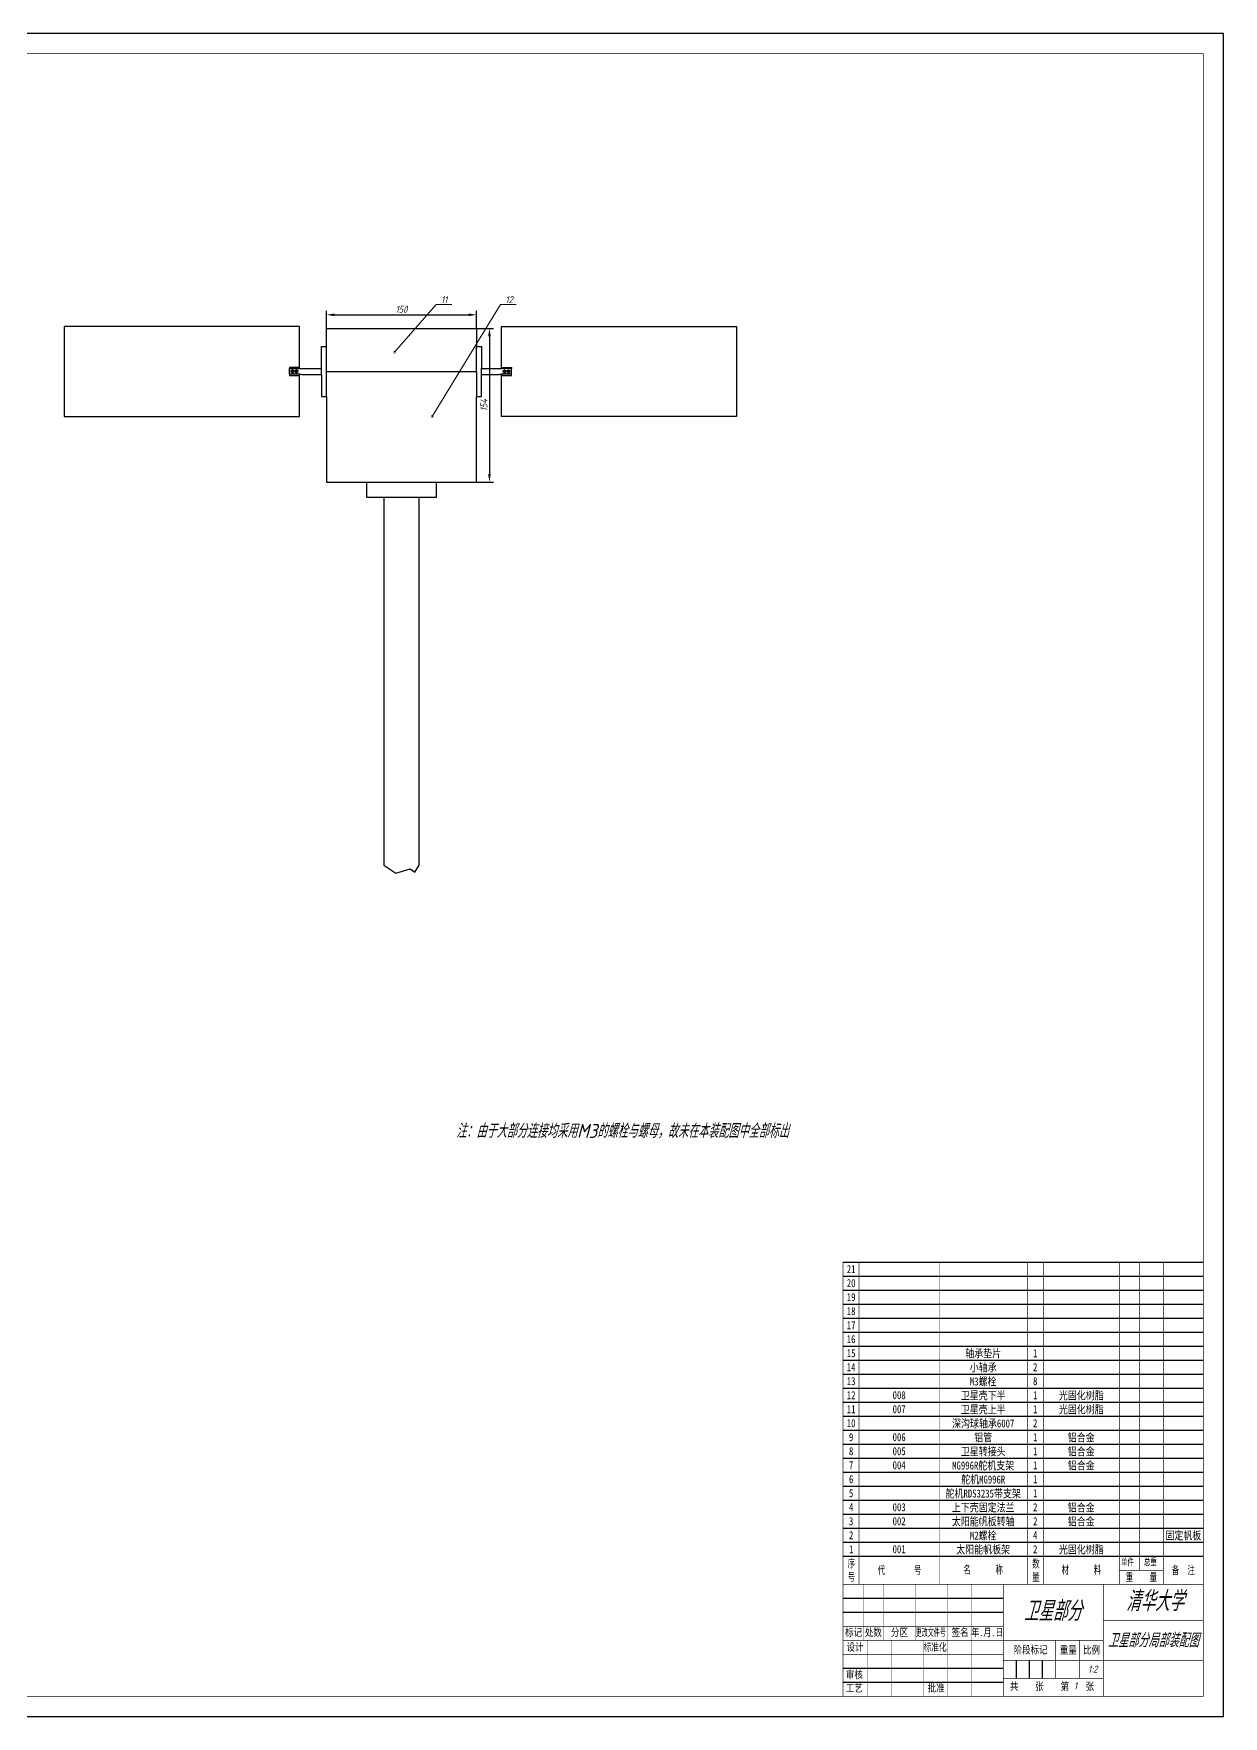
# Model space of a CAD drawing. Header units: millimetres. Extents: x -1060 to 1239, y -708 to 891.
# Drawn here: x 644 to 1239, y 50 to 891 of the extents above; entities that cross this region are included whole.
import ezdxf
from ezdxf import colors
from ezdxf.entities.mleader import LeaderData, LeaderLine
from ezdxf.enums import TextEntityAlignment as Align
from ezdxf.math import Vec2, Vec3

# ---------------------------------------------------------------- set-up
doc = ezdxf.new("R2010")
doc.units = ezdxf.units.MM
doc.header["$LTSCALE"] = 0.5
doc.linetypes.add('CENTER', pattern=[50.8, 31.75, -6.35, 6.35, -6.35])
doc.layers.add('draw', color=7, linetype='Continuous')
doc.layers.add('tf', color=7, linetype='Continuous')
for name, color, linetype, lineweight in [('尺寸标注', 7, 'Continuous', 25), ('文字标注', 7, 'Continuous', 25), ('点画线', 1, 'CENTER', 25), ('粗实线', 7, 'Continuous', 50)]:
    doc.layers.add(name, color=color, linetype=linetype, lineweight=lineweight)
doc.styles.add('BIAOTILAN', font='SimSun.ttf', dxfattribs={"width": 0.66, "height": 7})
doc.styles.add('LABLE_FS', font='SimSun.ttf', dxfattribs={"width": 0.66, "height": 4})
doc.styles.add('国标汉字3.5', font='gbeitc.shx', dxfattribs={"height": 3.5, "bigfont": 'gbcbig.shx'})
doc.dimstyles.new('国标尺寸', dxfattribs={"dimtxt": 3.5, "dimasz": 4, "dimexe": 2, "dimexo": 0, "dimgap": 1, "dimtad": 1, "dimtoh": 1, "dimdec": 0, "dimdsep": 46, "dimtxsty": '国标汉字3.5', "dimcen": 3.5, "dimaunit": 1, "dimadec": 0, "dimazin": 1, "dimtfac": 1, "dimtdec": 0, "dimtmove": 0, "dimatfit": 3, "dimfxl": 1, "dimarcsym": 2})

# ---------------------------------------------------------------- blocks, each defined once
blk = doc.blocks.new('BTLABLE')
for points in [[(0, 0, 0.3, 0.3, 0), (0, 7, 0.3, 0.3, 0), (0, 14, 0, 0, 0)], [(8, 0, 0.3, 0.3, 0), (8, 7, 0.3, 0.3, 0), (8, 14, 0, 0, 0)], [(48, 0, 0.3, 0.3, 0), (48, 7, 0.3, 0.3, 0), (48, 14, 0, 0, 0)], [(92, 0, 0.3, 0.3, 0), (92, 7, 0.3, 0.3, 0), (92, 14, 0, 0, 0)], [(100, 0, 0.3, 0.3, 0), (100, 7, 0.3, 0.3, 0), (100, 14, 0, 0, 0)], [(138, 0, 0.3, 0.3, 0), (138, 7, 0.3, 0.3, 0), (138, 14, 0, 0, 0)], [(148, 7, 0.3, 0.3, 0), (148, 14, 0, 0, 0)], [(160, 0, 0.3, 0.3, 0), (160, 7, 0.3, 0.3, 0), (160, 14, 0, 0, 0)], [(180, 0, 0.3, 0.3, 0), (180, 7, 0.3, 0.3, 0), (180, 14, 0, 0, 0)]]:
    blk.add_lwpolyline(points, format="xyseb")
at = {"const_width": 0.3}
for points in [[(0, 14), (180, 14)], [(0, 0), (180, 0)]]:
    blk.add_lwpolyline(points, dxfattribs=at)
at = {"layer": 'draw', "const_width": 0.3}
blk.add_lwpolyline([(138, 7), (160, 7)], dxfattribs=at)
at = {"layer": 'draw', "style": 'LABLE_FS'}
for s, insert, char_height, width, attachment_point in [('序号', (4.15, 6.85), 4, 6.097, 5), ('代       号', (28.18, 6.85), 4, 29.7678, 5), ('名      称', (69.96, 7.03), 4, 34.4302, 5), ('数量', (96.32, 6.85), 4, 6.097, 5), ('材      料', (119.09, 7.03), 4, 34.4302, 5), ('单件', (138.82, 12.94), 3.5, 8, 1), ('总重', (150.29, 12.94), 3.5, 8, 1), ('备  注', (170.02, 6.85), 4, 17.2151, 5), ('重    量', (149.04, 3.45), 4, 19.7256, 5)]:
    blk.add_mtext(s, dxfattribs=dict(at, insert=insert, char_height=char_height, width=width, attachment_point=attachment_point))
blk = doc.blocks.new('Btl')
at = {"const_width": 0.3}
for points in [[(-180, 56), (-180, 0)], [(0, 56), (-180, 56)], [(0, 0), (0, 56)], [(-180, 0), (0, 0)]]:
    blk.add_lwpolyline(points, dxfattribs=at)
at = {"layer": 'tf'}
for p, q in [((-180, 49), (-100, 49)), ((-180, 42), (-100, 42)), ((-93.5, 18), (-93.5, 9)), ((-87, 18), (-87, 9)), ((-80.5, 18), (-80.5, 9)), ((-180, 14), (-100, 14)), ((-180, 7), (-100, 7))]:
    blk.add_line(p, q, dxfattribs=at)
at = {"layer": 'tf', "const_width": 0.3}
for points in [[(-170, 56), (-170, 28)], [(-160, 56), (-160, 28)], [(-144, 56), (-144, 28)], [(-128, 56), (-128, 28)], [(-116, 56), (-116, 28)], [(-100, 56), (-100, 0)], [(-50, 56), (-50, 0)], [(-180, 35), (-100, 35)], [(-50, 38), (0, 38)], [(-100, 28), (-180, 28)], [(-168, 28), (-168, 0)], [(-156, 28), (-156, 0)], [(-140, 28), (-140, 0)], [(-128, 28), (-128, 0)], [(-116, 28), (-116, 0)], [(-100, 28), (-50, 28)], [(-74, 28), (-74, 9)], [(-62, 28), (-62, 18), (-62, 9)], [(-180, 21), (-100, 21)], [(-100, 18), (-50, 18)], [(-50, 18), (0, 18)], [(-100, 9), (-50, 9)]]:
    blk.add_lwpolyline(points, dxfattribs=at)
at = {"layer": 'tf'}
blk.add_blockref('BTLABLE', (-180, 56), dxfattribs=at)
at = {"style": 'BIAOTILAN'}
for s, width, p in [('标记', 0.8, (-179.01, 30.1)), ('处数', 0.8, (-169.14, 30.1)), ('分区', 0.8, (-156.11, 30.1)), ('更改文件号', 0.57, (-143.78, 30.1)), ('签名', 0.8, (-125.81, 30.1)), ('年.月.日', 0.75, (-115.94, 30.1)), ('设计', 0.8, (-178.3, 22.71)), ('标准化', 0.72, (-139.77, 22.71)), ('阶段标记', 0.8, (-94.86, 21.39)), ('重量', 0.8, (-71.74, 21.29)), ('比例', 0.8, (-60.12, 21.29)), ('审核', 0.8, (-178.65, 8.95)), ('工艺', 0.8, (-178.65, 2.3)), ('批准', 0.8, (-137.79, 2.3)), ('共    张', 0.8, (-96.62, 3.1))]:
    blk.add_text(s, height=3.8, dxfattribs=dict(at, width=width)).set_placement(p)
at = {"style": 'BIAOTILAN', "width": 0.8}
blk.add_text('第    张', height=3.8, dxfattribs=at).set_placement((-62.93, 5.1), align=Align.MIDDLE)
blk = doc.blocks.new('tf')
at = {"layer": 'tf', "color": 0, "lineweight": 25}
blk.add_lwpolyline([(-594.5, -420.5), (594.5, -420.5), (594.5, 420.5), (-594.5, 420.5)], close=True, dxfattribs=at)
at = {"layer": 'tf', "color": 0, "lineweight": 25, "const_width": 0.3}
blk.add_lwpolyline([(-569.5, -410.5), (584.5, -410.5), (584.5, 410.5), (-569.5, 410.5)], close=True, dxfattribs=at)
at = {"layer": 'tf', "color": 0, "lineweight": 25}
blk.add_blockref('Btl', (584.5, -410.5), dxfattribs=at)
blk = doc.blocks.new('lable')
at = {"lineweight": 25}
for p, q in [((0, 7), (180, 7)), ((0, 0), (180, 0))]:
    blk.add_line(p, q, dxfattribs=at)
at = {"lineweight": 25, "const_width": 0.3}
for points in [[(0, 0), (0, 7)], [(8, 0), (8, 7)], [(48, 0), (48, 7)], [(92, 0), (92, 7)], [(100, 0), (100, 7)], [(138, 0), (138, 7)], [(148, 0), (148, 7)], [(160, 0), (160, 7)], [(180, 0), (180, 7)]]:
    blk.add_lwpolyline(points, dxfattribs=at)
at = {"layer": 'draw', "lineweight": 25, "style": 'LABLE_FS', "width": 0.8}
for tag, p in [('NO', (4, 3.5)), ('DIA_NO', (28, 3.5)), ('NAME', (70, 3.5)), ('NUM', (96, 3.5)), ('MATERIAL', (119, 3.5)), ('ONE', (143, 3.5)), ('ALL', (154, 3.5)), ('NOTICE', (170, 3.5))]:
    blk.add_attdef(tag, text='', height=4, dxfattribs=at).set_placement(p, align=Align.MIDDLE)
blk = doc.blocks.new('*D21')
at = {"layer": 'Defpoints', "color": 0, "lineweight": 15, "transparency": 16777216}
for p in [(865.82, 750.48), (790.82, 743.71), (865.82, 743.71)]:
    blk.add_point(p, dxfattribs=at)
at = {"layer": '尺寸标注', "color": 0, "lineweight": -2, "transparency": 16777216}
for p, q in [((790.82, 743.71), (790.82, 752.48)), ((794.82, 750.48), (861.82, 750.48)), ((865.82, 743.71), (865.82, 752.48))]:
    blk.add_line(p, q, dxfattribs=at)
at = {"layer": '尺寸标注', "color": 0, "lineweight": 15, "transparency": 16777216}
for points in [[(794.82, 751.14), (794.82, 749.81), (790.82, 750.48)], [(861.82, 751.14), (861.82, 749.81), (865.82, 750.48)]]:
    blk.add_solid(points, dxfattribs=at)
at = {"layer": '尺寸标注', "color": 0, "lineweight": 15, "transparency": 16777216, "insert": (828.32, 753.23), "char_height": 3.5, "attachment_point": 5, "style": '国标汉字3.5'}
blk.add_mtext('150', dxfattribs=at)
blk = doc.blocks.new('*D22')
at = {"layer": 'Defpoints', "color": 0, "lineweight": 15, "transparency": 16777216}
for p in [(865.82, 743.71), (865.82, 666.88), (872.26, 666.88)]:
    blk.add_point(p, dxfattribs=at)
at = {"layer": '尺寸标注', "color": 0, "lineweight": -2, "transparency": 16777216}
for p, q in [((865.82, 743.71), (874.26, 743.71)), ((872.26, 739.71), (872.26, 670.88)), ((865.82, 666.88), (874.26, 666.88))]:
    blk.add_line(p, q, dxfattribs=at)
at = {"layer": '尺寸标注', "color": 0, "lineweight": 15, "transparency": 16777216}
for points in [[(871.6, 739.71), (872.93, 739.71), (872.26, 743.71)], [(871.6, 670.88), (872.93, 670.88), (872.26, 666.88)]]:
    blk.add_solid(points, dxfattribs=at)
at = {"layer": '尺寸标注', "color": 0, "lineweight": 15, "transparency": 16777216, "insert": (869.51, 705.3), "char_height": 3.5, "attachment_point": 5, "rotation": 90, "style": '国标汉字3.5'}
blk.add_mtext('154', dxfattribs=at)
blk = doc.blocks.new('_DotSmall')
at = {"color": 0, "linetype": 'ByBlock', "lineweight": 15, "const_width": 0.5}
blk.add_lwpolyline([(-0.0625, 0, 1), (0.0625, 0, 1)], format="xyb", close=True, dxfattribs=at)

msp = doc.modelspace()

# ---------------------------------------------------------------- linework, layer by layer
at = {"layer": '点画线', "lineweight": 15}
for p, q in [((773.06, 722.21), (774.49, 722.21)), ((773.78, 722.88), (773.78, 721.52)), ((775.07, 722.21), (776.5, 722.21)), ((775.79, 722.88), (775.79, 721.52)), ((879.05, 722.21), (880.48, 722.21)), ((879.77, 722.88), (879.77, 721.52)), ((881.06, 722.21), (882.49, 722.21)), ((881.78, 722.88), (881.78, 721.52))]:
    msp.add_line(p, q, dxfattribs=at)
at = {"layer": '粗实线', "lineweight": 30}
for p, q in [((659.78, 744.71), (659.78, 699.71)), ((777.28, 744.71), (659.78, 744.71)), ((777.28, 723.62), (777.28, 744.71)), ((790.82, 734.71), (790.82, 743.71)), ((790.82, 743.71), (865.82, 743.71)), ((865.82, 743.71), (865.82, 734.71)), ((878.28, 724.21), (878.28, 744.71)), ((878.28, 744.71), (995.78, 744.71)), ((995.78, 744.71), (995.78, 699.71)), ((788.32, 723.71), (788.32, 734.71)), ((788.32, 734.71), (790.82, 734.71)), ((790.82, 709.71), (790.82, 734.71)), ((865.82, 734.71), (868.32, 734.71)), ((865.82, 722.21), (865.82, 734.71)), ((868.32, 734.71), (868.32, 723.71)), ((777.28, 724.22), (772.28, 724.22)), ((772.28, 724.22), (772.28, 723.62)), ((772.28, 720.8), (772.28, 723.62)), ((772.28, 723.62), (777.28, 723.62)), ((777.28, 723.62), (778.28, 723.62)), ((778.28, 723.62), (778.28, 723.71)), ((778.28, 723.71), (788.32, 723.71)), ((788.32, 720.71), (788.32, 723.71)), ((868.32, 723.71), (877.28, 723.71)), ((868.32, 709.71), (868.32, 723.71)), ((877.28, 723.71), (877.28, 723.62)), ((877.28, 723.62), (878.28, 723.62)), ((878.28, 723.62), (878.28, 724.21)), ((878.28, 724.21), (883.28, 724.21)), ((883.28, 723.62), (878.28, 723.62)), ((883.28, 724.21), (883.28, 723.62)), ((883.28, 720.8), (883.28, 723.62)), ((777.28, 720.8), (772.28, 720.8)), ((772.28, 720.8), (772.28, 720.2)), ((772.28, 720.2), (777.28, 720.2)), ((777.28, 699.71), (777.28, 720.8)), ((777.28, 720.8), (778.28, 720.8)), ((778.28, 720.8), (778.28, 720.71)), ((778.28, 720.71), (788.32, 720.71)), ((788.32, 720.71), (788.32, 709.71)), ((790.82, 722.21), (865.82, 722.21)), ((865.82, 722.21), (865.82, 709.71)), ((868.32, 720.71), (877.28, 720.71)), ((877.28, 720.71), (877.28, 720.8)), ((877.28, 720.8), (878.28, 720.8)), ((878.28, 720.8), (878.28, 720.21)), ((883.28, 720.8), (878.28, 720.8)), ((878.28, 720.21), (883.28, 720.21)), ((878.28, 699.71), (878.28, 720.21)), ((883.28, 720.21), (883.28, 720.8)), ((788.32, 709.71), (790.82, 709.71)), ((790.82, 709.71), (790.82, 666.88)), ((865.82, 709.71), (868.32, 709.71)), ((865.82, 666.88), (865.82, 709.71)), ((659.78, 699.71), (777.28, 699.71)), ((995.78, 699.71), (878.28, 699.71)), ((790.82, 666.88), (865.82, 666.88)), ((810.82, 666.88), (810.82, 659.38)), ((845.82, 659.38), (845.82, 666.88)), ((810.82, 659.38), (845.82, 659.38)), ((819.57, 659.38), (819.57, 475.38)), ((837.07, 475.38), (837.07, 659.38))]:
    msp.add_line(p, q, dxfattribs=at)
msp.add_lwpolyline([(819.57, 475.38), (825.47, 471.4), (832.61, 473.61), (834.99, 471.89), (837.07, 475.38)], dxfattribs=at)
at = {"layer": '粗实线'}
for centre in [(773.79, 722.21), (775.79, 722.21), (879.78, 722.21), (881.78, 722.21)]:
    msp.add_circle(centre, 0.5, dxfattribs=at)

# ---------------------------------------------------------------- block references
at = {"layer": '文字标注'}
msp.add_blockref('tf', (644.5, 470.5), dxfattribs=at)
for p, values in [((1049, 270), {'NO': '21'}), ((1049, 263), {'NO': '20'}), ((1049, 256), {'NO': '19'}), ((1049, 249), {'NO': '18'}), ((1049, 242), {'NO': '17'}), ((1049, 235), {'NO': '16'}), ((1049, 228), {'NO': '15', 'NAME': '轴承垫片', 'NUM': '1'}), ((1049, 221), {'NO': '14', 'NAME': '小轴承', 'NUM': '2'}), ((1049, 214), {'NO': '13', 'NAME': 'M3螺栓', 'NUM': '8'}), ((1049, 207), {'NO': '12', 'DIA_NO': '008', 'NAME': '卫星壳下半', 'NUM': '1', 'MATERIAL': '光固化树脂'}), ((1049, 200), {'NO': '11', 'DIA_NO': '007', 'NAME': '卫星壳上半', 'NUM': '1', 'MATERIAL': '光固化树脂'}), ((1049, 193), {'NO': '10', 'NAME': '深沟球轴承6007', 'NUM': '2'}), ((1049, 186), {'NO': '9', 'DIA_NO': '006', 'NAME': '铝管', 'NUM': '1', 'MATERIAL': '铝合金'}), ((1049, 179), {'NO': '8', 'DIA_NO': '005', 'NAME': '卫星转接头', 'NUM': '1', 'MATERIAL': '铝合金'}), ((1049, 172), {'NO': '7', 'DIA_NO': '004', 'NAME': 'MG996R舵机支架', 'NUM': '1', 'MATERIAL': '铝合金'}), ((1049, 165), {'NO': '6', 'NAME': '舵机MG996R', 'NUM': '1'}), ((1049, 158), {'NO': '5', 'NAME': '舵机RDS3235带支架', 'NUM': '1'}), ((1049, 151), {'NO': '4', 'DIA_NO': '003', 'NAME': '上下壳固定法兰', 'NUM': '2', 'MATERIAL': '铝合金'}), ((1049, 144), {'NO': '3', 'DIA_NO': '002', 'NAME': '太阳能帆板转轴', 'NUM': '2', 'MATERIAL': '铝合金'}), ((1049, 137), {'NO': '2', 'NAME': 'M2螺栓', 'NUM': '4', 'NOTICE': '固定帆板'}), ((1049, 130), {'NO': '1', 'DIA_NO': '001', 'NAME': '太阳能帆板架', 'NUM': '2', 'MATERIAL': '光固化树脂'})]:
    msp.add_blockref('lable', p, dxfattribs=at).add_auto_attribs(values)

# ---------------------------------------------------------------- texts
at = {"layer": '尺寸标注', "lineweight": 15, "char_height": 7, "style": '国标汉字3.5'}
for s, width, insert, attachment_point in [('注：由于大部分连接均采用M3的螺栓与螺母，故未在本装配图中全部标出', 193.4075, (855.59, 346.11), 1), ('卫星部分局部装配图', 50, (1204, 88), 5)]:
    msp.add_mtext_dynamic_manual_height_columns(s, width=width, gutter_width=17.5, heights=[0], dxfattribs=dict(at, insert=insert, attachment_point=attachment_point))
at = {"layer": '文字标注', "attachment_point": 1, "style": '国标汉字3.5'}
for s, insert, char_height, width in [('清华大学', (1190.34, 112.55), 10, 60), ('卫星部分', (1139.28, 107.66), 10, 60), ('1:2', (1171.42, 75.36), 3.5, 8.8474)]:
    msp.add_mtext(s, dxfattribs=dict(at, insert=insert, char_height=char_height, width=width))
at = {"layer": '文字标注', "insert": (1164.32, 66.98), "char_height": 3.5, "attachment_point": 1, "style": '国标汉字3.5'}
msp.add_mtext_dynamic_manual_height_columns('1', width=3.5995, gutter_width=50, heights=[0], dxfattribs=at)

# ---------------------------------------------------------------- dimensions: what is measured, and where the dimension line sits
at = {"layer": '尺寸标注', "lineweight": 15}
dim = msp.add_linear_dim(base=(865.82, 750.48), p1=(790.82, 743.71), p2=(865.82, 743.71), text='150', dimstyle='国标尺寸', dxfattribs=at)
dim.commit()
dim.dimension.update_dxf_attribs({"geometry": '*D21', "text_midpoint": (828.32, 753.23)})
dim = msp.add_linear_dim(base=(872.26, 666.88), p1=(865.82, 743.71), p2=(865.82, 666.88), angle=90, text='154', dimstyle='国标尺寸', dxfattribs=at)
dim.commit()
dim.dimension.update_dxf_attribs({"geometry": '*D22', "text_midpoint": (869.51, 705.3)})

# ---------------------------------------------------------------- leaders
ml = msp.add_multileader_mtext('Standard', dxfattribs=at)
ml.set_content('11', color=256, style='国标汉字3.5')
ml.set_leader_properties(lineweight=15)
ml.set_arrow_properties(name='DOTSMALL')
ml.build(insert=Vec2(0, 0))
ml.multileader.update_dxf_attribs({"text_left_attachment_type": 6, "dogleg_length": 0.5, "arrow_head_size": 2})
ctx = ml.context
ctx.base_point, ctx.char_height, ctx.arrow_head_size, ctx.plane_origin = Vec3(846.1, 755.6), 3.5, 2, Vec3(824.83, 731.76)
ctx.left_attachment = 6
notes = []
notes.append((ctx, [(0, (1, 1, 0), (845.6, 755.6), (1, 0), 0.5, [(0, [(824.83, 731.76)], 0, [])])]))
ctx.mtext.insert, ctx.mtext.flow_direction = Vec3(848.1, 759.8), 5
ml = msp.add_multileader_mtext('Standard', dxfattribs=at)
ml.set_content('12', color=256, style='国标汉字3.5')
ml.set_leader_properties(lineweight=15)
ml.set_arrow_properties(name='DOTSMALL')
ml.build(insert=Vec2(0, 0))
ml.multileader.update_dxf_attribs({"text_left_attachment_type": 6, "dogleg_length": 0.5, "arrow_head_size": 2})
ctx = ml.context
ctx.base_point, ctx.char_height, ctx.arrow_head_size, ctx.plane_origin = Vec3(878.25, 755.6), 3.5, 2, Vec3(843.61, 699.64)
ctx.left_attachment = 6
notes.append((ctx, [(0, (1, 1, 0), (877.75, 755.6), (1, 0), 0.5, [(0, [(843.61, 699.64)], 0, [])])]))
ctx.mtext.insert, ctx.mtext.flow_direction = Vec3(880.25, 759.8), 5
for ctx, leaders in notes:
    for number, flags, end, landing, length, lines in leaders:
        leader = LeaderData()
        leader.index, (leader.has_last_leader_line, leader.has_dogleg_vector, leader.attachment_direction) = number, flags
        leader.last_leader_point, leader.dogleg_vector, leader.dogleg_length = Vec3(end), Vec3(landing), length
        for number, points, colour, breaks in lines:
            line = LeaderLine()
            line.index, line.vertices, line.color, line.breaks = number, Vec3.list(points), colors.encode_raw_color(colour), breaks
            leader.lines.append(line)
        ctx.leaders.append(leader)

doc.saveas('drawing.dxf')
